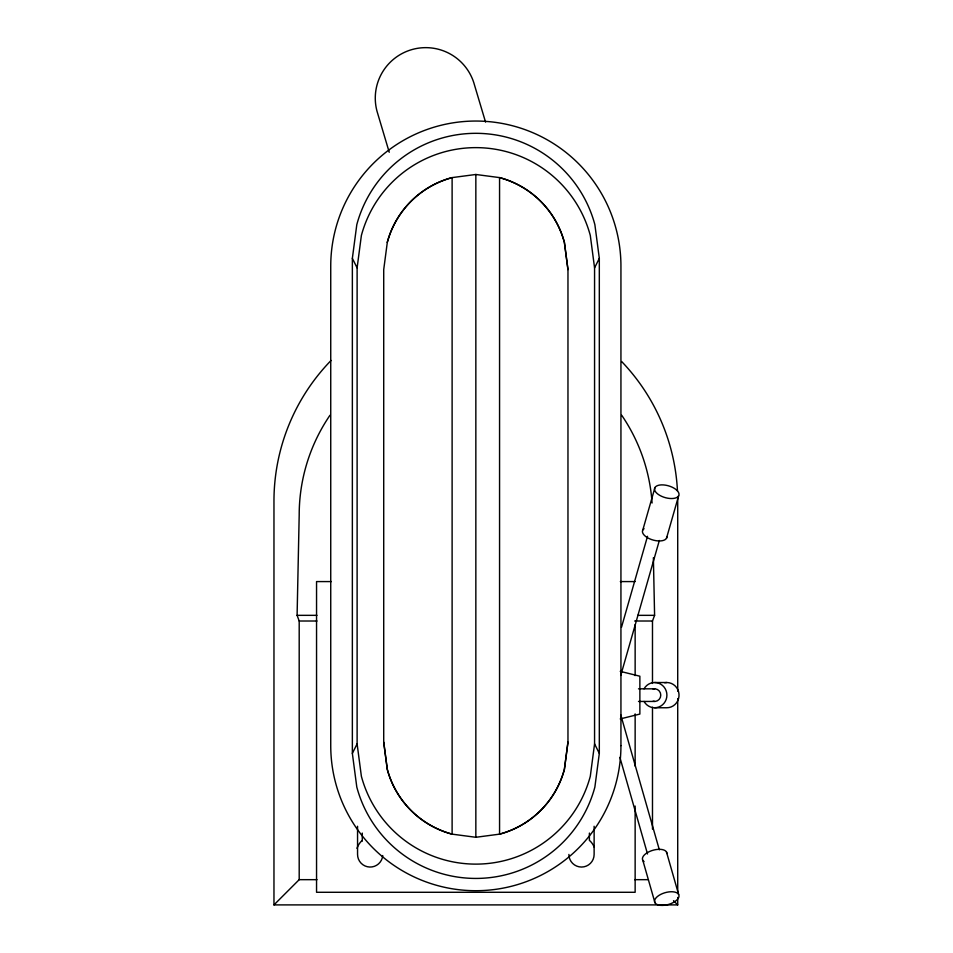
<?xml version="1.0" encoding="UTF-8"?>
<svg xmlns="http://www.w3.org/2000/svg" width="953" height="953" viewBox="0 0 953 953"><rect width="100%" height="100%" fill="white"/><g stroke="black" fill="none" stroke-linecap="round" stroke-linejoin="round"><path stroke-width="1.43" d="M331.048 360.472A201.881 201.881 0 0 0 273.964 501.147L273.964 904.897L299.194 879.667L299.194 621.011L297.098 615.34L299.194 514.894A176.639 176.639 0 0 1 329.988 415.246M352.36 258.358L356.803 224.658A123.235 123.235 0 0 1 594.875 224.658L599.318 258.358L599.318 753.394L594.875 787.095A123.235 123.235 0 0 1 356.803 787.095L352.36 753.394L352.36 258.358L357.113 267.876L357.113 743.876L361.378 776.278A118.494 118.494 0 0 0 590.3 776.278L594.565 743.876L594.565 267.876L590.3 235.474A118.494 118.494 0 0 0 361.378 235.474L357.113 267.876M387.299 242.419L383.714 269.616L383.714 742.137L387.275 769.345A91.81 91.667 -36.6 0 0 452.115 834.149L475.845 837.282L499.563 834.149A91.81 91.667 36.6 0 0 564.402 769.345L567.964 742.137L567.964 269.616L564.402 242.407A91.81 91.667 -36.6 0 0 499.563 177.603L475.845 174.482L452.115 177.603A91.81 91.667 36.6 0 0 387.275 242.407A91.667 91.667 0 0 1 452.115 177.603L452.115 834.149A91.667 91.667 0 0 1 387.299 769.333L383.714 742.137M567.964 742.137L564.39 769.333A91.667 91.667 0 0 1 499.563 834.149L499.563 177.603A91.667 91.667 0 0 1 564.39 242.419L567.964 269.616M642.822 529.963L654.961 487.531M621.511 627.217L647.516 536.301M620.748 675.427L659.345 540.482M666.481 538.302L678.619 495.882A12.615 6.123 16 0 0 663.622 484.934A12.615 6.123 16 0 0 658.13 494.309A12.615 6.123 16 0 0 678.619 495.882M652.483 683.444L652.483 621.011L654.592 615.34L653.377 557.731M352.36 753.394L357.113 743.876M594.565 267.876L599.318 258.358M362.283 840.463L361.521 841.046A18.929 18.929 0 0 0 356.982 848.361M620.236 718.919L639.868 714.071L639.868 676.213L620.236 671.353M331.346 581.58L316.551 581.58L316.551 892.282L635.139 892.282L635.139 806.059M620.332 581.58L635.139 581.58M297.098 615.34L316.968 615.34M637.664 615.34L654.592 615.34M299.194 621.011L317.004 621.011M634.674 621.011L652.483 621.011M654.651 682.527L666.79 682.527M638.498 688.828L654.651 688.828M638.498 701.444L654.651 701.444M654.651 707.757L666.79 707.757A12.615 12.246 -90 0 0 678.989 694.034A12.615 12.246 -90 0 0 664.658 682.717M299.194 879.667L317.004 879.667M634.674 879.667L648.028 879.667M273.964 904.897L677.714 904.897L677.714 897.476M673.509 900.692L677.714 904.897M594.565 743.876L599.318 753.394M485.553 122.091L474.499 85.055A50.473 50.473 0 0 0 412.685 49.365A50.473 50.473 0 0 0 376.995 111.179L389.241 152.277M666.481 851.982L678.619 894.402M620.748 714.857L659.345 849.802M619.891 757.373L647.516 853.971M642.822 860.321L654.961 902.741M677.714 691.151L677.714 501.147A201.881 201.881 0 0 0 677.666 496.775M677.714 698.573L677.714 893.032M652.483 707.233L652.483 829.122M635.139 624.691L635.139 675.617M635.139 713.892L635.139 766.141M594.124 826.263L594.124 854.436A12.615 12.615 0 0 1 581.509 867.051A12.615 12.615 0 0 1 568.893 854.436M589.395 833.077L589.395 840.463L590.157 841.046A18.929 18.929 0 0 1 594.267 847.193M475.845 174.482L475.845 837.282M362.283 833.077L362.283 841.046M357.554 826.263L357.554 854.436A12.615 12.615 0 0 0 369.621 867.039A12.615 12.615 0 0 0 382.737 855.532M621.642 361.521A201.881 201.881 0 0 1 677.464 490.938M621.69 415.246A176.639 176.639 0 0 1 652.078 503.017M644.049 688.828A12.615 12.246 -90 0 1 662.526 685.469A12.615 12.246 -90 0 1 662.526 704.803A12.615 12.246 -90 0 1 644.049 701.444M653.067 689.043A6.314 6.123 -90 0 1 660.774 695.142A6.314 6.123 -90 0 1 653.067 701.229M644.049 861.583A12.615 6.123 -16 0 1 651.483 850.731A12.615 6.123 -16 0 1 666.897 853.519M666.897 536.753A12.615 6.123 16 0 1 651.483 539.541A12.615 6.123 16 0 1 644.049 528.701M620.939 745.603L620.939 266.149A145.094 145.094 0 0 0 475.845 121.043A145.094 145.094 0 0 0 330.739 266.149L330.739 745.603A145.094 145.094 0 0 0 475.845 890.71A145.094 145.094 0 0 0 620.939 745.603M660.667 905.35A12.615 6.123 -16 0 0 679.036 895.939A12.615 6.123 -16 0 0 660.667 894.426A12.615 6.123 -16 0 0 660.667 905.35"/></g></svg>
